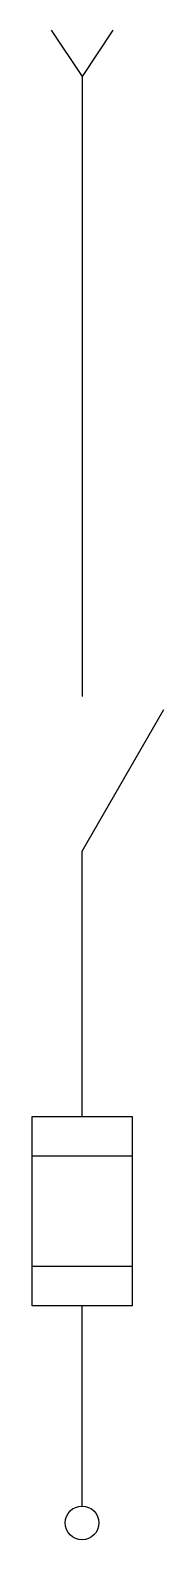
# Model space of a CAD drawing. Extents: x -0.07 to 0.12, y -0.02 to 2.18.
import ezdxf

# ---------------------------------------------------------------- set-up
doc = ezdxf.new("R2010")
doc.units = 0
doc.header["$LTSCALE"] = 0.25
doc.header["$MEASUREMENT"] = 0
doc.layers.get('0').update_dxf_attribs({"linetype": 'CONTINUOUS'})

msp = doc.modelspace()

# ---------------------------------------------------------------- linework, layer by layer
for p, q in [((-0.0451, 2.1755), (0, 2.1079)), ((0.0451, 2.1755), (0, 2.1079)), ((0, 2.1079), (0, 1.2044)), ((0, 0.9788), (0.1194, 1.1856)), ((0, 0.5925), (0, 0.9788)), ((-0.0729, 0.3165), (-0.0729, 0.5925)), ((-0.0729, 0.5925), (0.0729, 0.5925)), ((0.0729, 0.5925), (0.0729, 0.3165)), ((-0.0729, 0.5352), (0.0729, 0.5352)), ((0.0729, 0.3739), (-0.0729, 0.3739)), ((0.0729, 0.3165), (-0.0729, 0.3165)), ((0, 0.0246), (0, 0.3165))]:
    msp.add_line(p, q)
msp.add_circle((0, 0), 0.0246)

doc.saveas('drawing.dxf')
